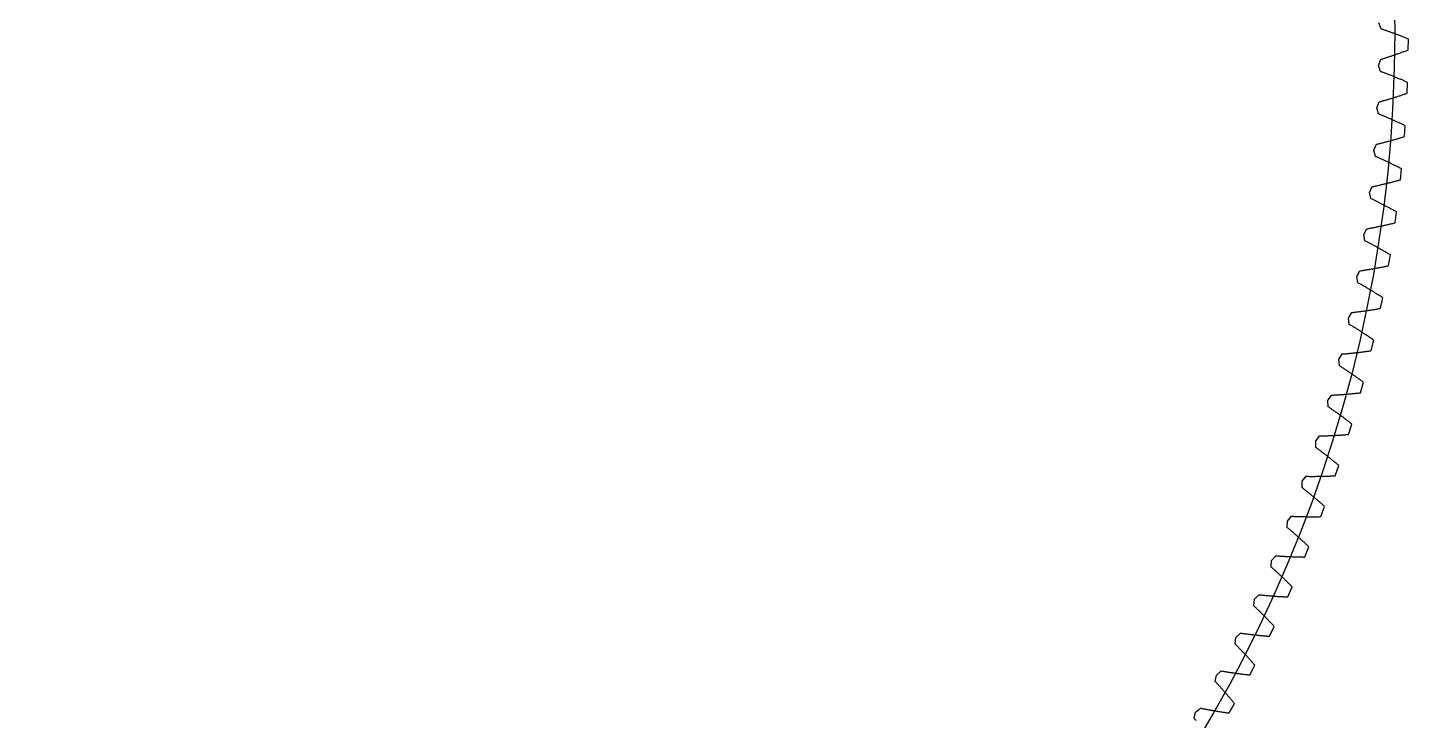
# Model space of a CAD drawing. Extents: x -119 to 119, y 119 to 356.
# Drawn here: x 0 to 118.8, y 178.5 to 238 of the extents above; entities that cross this region are included whole.
import ezdxf

# ---------------------------------------------------------------- set-up
doc = ezdxf.new("R2010")
doc.units = 0
doc.layers.get('0').update_dxf_attribs({"linetype": 'CONTINUOUS'})

msp = doc.modelspace()

# ---------------------------------------------------------------- linework, layer by layer
msp.add_lwpolyline([(100.521629, 178.421312), (100.479042, 178.470588), (100.436567, 178.519526), (100.394262, 178.568124), (100.35207, 178.616412), (100.461149, 179.155175), (100.461149, 179.155175), (100.875733, 179.516137), (100.938556, 179.503296), (101.001745, 179.490483), (101.065274, 179.477726), (101.129169, 179.465026), (101.193402, 179.452383), (101.257975, 179.439768), (101.322914, 179.42718), (101.388192, 179.414678), (101.453837, 179.402204), (101.519849, 179.389814), (101.586199, 179.377453), (101.652888, 179.365148), (101.719944, 179.3529), (101.787367, 179.340708), (101.855101, 179.328572), (101.923229, 179.316521), (101.991696, 179.304498), (102.060502, 179.29256), (102.129675, 179.280679), (102.199186, 179.268854), (102.269064, 179.257085), (102.339281, 179.245401), (102.409865, 179.233774), (102.480787, 179.222231), (102.552077, 179.210744), (102.623705, 179.199342), (102.6957, 179.187997), (102.768033, 179.176736), (102.840734, 179.16556), (102.913773, 179.154441), (102.987179, 179.143406), (103.060923, 179.132456), (103.135035, 179.121562), (103.209485, 179.110781), (103.284274, 179.100057), (103.343823, 179.098363), (103.798596, 179.908708), (103.766056, 179.958605), (103.717965, 180.016856), (103.669959, 180.074796), (103.622066, 180.132369), (103.574286, 180.189632), (103.526646, 180.246528), (103.47912, 180.303085), (103.431679, 180.359304), (103.384378, 180.415184), (103.337219, 180.470725), (103.290144, 180.525928), (103.243211, 180.580792), (103.196418, 180.635317), (103.14971, 180.689532), (103.103172, 180.74338), (103.056718, 180.79689), (103.010434, 180.850088), (102.964234, 180.90292), (102.918204, 180.955442), (102.872286, 181.007625), (102.826481, 181.059469), (102.780846, 181.111003), (102.735324, 181.162198), (102.689942, 181.213054), (102.644702, 181.263572), (102.599575, 181.31378), (102.554617, 181.363648), (102.509772, 181.413178), (102.465068, 181.462398), (102.420533, 181.511279), (102.376111, 181.559849), (102.33183, 181.608081), (102.287719, 181.655974), (102.243749, 181.703557), (102.199892, 181.750829), (102.156204, 181.797762), (102.248349, 182.339686), (102.248349, 182.339686), (102.651391, 182.713461), (102.71458, 182.702595), (102.778137, 182.691814), (102.842032, 182.681062), (102.906266, 182.670365), (102.970866, 182.659726), (103.035834, 182.649142), (103.10114, 182.638615), (103.166785, 182.628173), (103.232768, 182.617787), (103.299147, 182.60743), (103.365836, 182.597185), (103.432892, 182.586969), (103.500287, 182.576837), (103.568048, 182.56679), (103.636149, 182.556771), (103.704616, 182.546865), (103.773422, 182.536987), (103.842566, 182.527222), (103.912077, 182.517514), (103.981956, 182.50789), (104.052144, 182.498323), (104.1227, 182.48884), (104.193622, 182.479442), (104.264883, 182.470129), (104.336483, 182.4609), (104.40845, 182.451756), (104.480755, 182.442668), (104.553399, 182.433694), (104.62641, 182.424776), (104.699788, 182.41597), (104.773476, 182.40725), (104.847531, 182.398614), (104.921953, 182.390062), (104.996714, 182.381624), (105.071813, 182.37327), (105.131362, 182.373355), (105.560481, 183.197585), (105.526388, 183.246409), (105.476463, 183.303164), (105.426679, 183.359552), (105.377008, 183.415601), (105.32745, 183.471312), (105.278033, 183.526684), (105.228757, 183.581746), (105.179594, 183.63644), (105.130544, 183.690796), (105.081663, 183.744842), (105.032895, 183.798549), (104.98424, 183.851889), (104.935754, 183.904918), (104.887381, 183.957637), (104.839149, 184.00999), (104.791058, 184.062031), (104.743109, 184.113734), (104.6953, 184.165099), (104.647633, 184.216153), (104.600079, 184.266868), (104.552694, 184.317245), (104.50545, 184.367311), (104.458347, 184.417039), (104.411385, 184.466456), (104.364564, 184.515534), (104.317913, 184.564274), (104.271374, 184.612732), (104.225005, 184.660822), (104.178806, 184.708602), (104.132719, 184.756072), (104.086829, 184.803203), (104.041053, 184.850024), (103.995446, 184.896534), (103.950008, 184.942706), (103.904711, 184.988567), (103.859556, 185.034118), (103.934599, 185.578665), (103.934599, 185.578665), (104.32573, 185.964915), (104.38923, 185.956053), (104.453069, 185.947248), (104.517275, 185.938527), (104.581847, 185.929834), (104.64673, 185.921227), (104.71198, 185.912704), (104.777596, 185.904237), (104.843552, 185.895855), (104.909846, 185.887529), (104.976478, 185.879288), (105.043478, 185.871132), (105.110816, 185.863032), (105.178493, 185.855017), (105.246537, 185.847087), (105.314919, 185.839241), (105.383669, 185.83148), (105.452757, 185.823775), (105.522183, 185.816184), (105.591949, 185.808676), (105.662081, 185.801226), (105.732552, 185.793888), (105.80339, 185.786635), (105.874538, 185.779466), (105.946053, 185.772383), (106.017935, 185.765412), (106.090127, 185.758526), (106.162687, 185.751724), (106.235585, 185.745035), (106.30885, 185.738431), (106.382453, 185.731912), (106.456395, 185.725506), (106.530676, 185.719212), (106.605324, 185.713003), (106.68031, 185.706907), (106.755636, 185.700924), (106.815156, 185.7029), (107.21817, 186.540196), (107.182553, 186.587948), (107.130878, 186.643095), (107.079344, 186.697874), (107.027924, 186.752343), (106.976672, 186.806473), (106.925533, 186.860293), (106.874536, 186.913746), (106.823679, 186.966888), (106.772964, 187.019692), (106.72239, 187.072157), (106.671957, 187.124284), (106.621665, 187.1761), (106.571542, 187.227577), (106.521532, 187.278744), (106.471692, 187.329572), (106.421992, 187.380062), (106.372434, 187.430241), (106.323017, 187.480081), (106.273769, 187.529583), (106.224663, 187.578802), (106.175725, 187.627655), (106.126929, 187.676226), (106.078274, 187.724457), (106.029788, 187.77235), (105.981444, 187.819933), (105.933268, 187.867205), (105.885262, 187.914139), (105.837397, 187.96079), (105.789702, 188.007075), (105.742176, 188.053077), (105.69479, 188.098769), (105.647603, 188.144122), (105.600556, 188.189164), (105.553679, 188.233897), (105.506943, 188.278318), (105.460405, 188.322402), (105.518317, 188.869038), (105.518317, 188.869038), (105.897087, 189.267394), (105.960841, 189.260536), (106.024962, 189.253735), (106.089394, 189.247018), (106.154192, 189.240386), (106.219329, 189.23381), (106.284804, 189.227347), (106.350647, 189.220941), (106.416828, 189.214619), (106.483348, 189.20841), (106.550234, 189.202258), (106.617431, 189.19619), (106.684995, 189.190235), (106.752926, 189.184336), (106.821168, 189.178551), (106.889776, 189.17285), (106.958723, 189.167234), (107.028008, 189.16173), (107.097632, 189.156312), (107.167624, 189.150978), (107.237953, 189.145757), (107.308622, 189.140648), (107.379629, 189.135597), (107.450975, 189.130686), (107.522687, 189.12586), (107.594739, 189.121119), (107.667129, 189.116518), (107.739857, 189.112003), (107.812953, 189.1076), (107.886359, 189.10331), (107.960132, 189.099105), (108.034243, 189.095041), (108.108694, 189.091062), (108.183482, 189.087224), (108.25861, 189.08347), (108.334104, 189.079858), (108.39354, 189.083668), (108.770053, 189.933213), (108.732969, 189.979808), (108.679573, 190.033317), (108.626346, 190.08646), (108.57326, 190.139292), (108.520315, 190.191785), (108.467511, 190.24394), (108.414848, 190.295784), (108.362355, 190.34729), (108.310003, 190.398485), (108.25782, 190.449341), (108.205778, 190.499859), (108.153877, 190.550066), (108.102146, 190.599935), (108.050556, 190.649493), (107.999135, 190.698741), (107.947883, 190.74765), (107.896773, 190.796249), (107.845832, 190.844509), (107.795032, 190.892458), (107.744401, 190.940097), (107.69394, 190.987398), (107.643648, 191.034388), (107.593525, 191.081067), (107.543544, 191.127436), (107.49376, 191.173467), (107.444117, 191.219215), (107.394643, 191.264625), (107.345339, 191.309724), (107.296232, 191.354512), (107.247267, 191.398991), (107.19847, 191.443158), (107.149872, 191.487016), (107.101442, 191.530563), (107.053182, 191.573771), (107.005092, 191.616697), (106.95717, 191.659341), (106.997895, 192.207501), (106.997895, 192.207501), (107.363966, 192.61757), (107.427917, 192.612716), (107.492179, 192.607918), (107.556808, 192.603233), (107.621776, 192.598633), (107.68711, 192.594117), (107.752755, 192.589714), (107.818767, 192.585396), (107.885089, 192.581163), (107.951778, 192.577014), (108.018834, 192.572979), (108.0862, 192.569028), (108.153906, 192.565189), (108.221978, 192.561436), (108.29036, 192.557795), (108.359109, 192.554239), (108.428197, 192.550824), (108.497624, 192.547466), (108.567418, 192.544248), (108.637522, 192.541116), (108.707964, 192.538124), (108.778774, 192.535217), (108.849894, 192.532395), (108.921381, 192.529855), (108.993206, 192.527315), (109.06537, 192.524775), (109.137873, 192.522517), (109.210715, 192.52026), (109.283895, 192.518284), (109.357414, 192.516308), (109.431272, 192.514333), (109.505468, 192.51264), (109.580003, 192.510946), (109.654876, 192.509535), (109.730117, 192.508124), (109.805668, 192.506995), (109.864962, 192.512696), (110.214579, 193.373643), (110.176056, 193.419053), (110.121023, 193.47084), (110.06613, 193.52229), (110.011408, 193.573428), (109.956854, 193.624228), (109.902442, 193.674718), (109.84817, 193.724869), (109.794096, 193.774709), (109.740164, 193.824211), (109.6864, 193.873402), (109.632778, 193.922283), (109.579354, 193.970825), (109.52607, 194.019057), (109.472956, 194.066978), (109.420011, 194.114561), (109.367235, 194.161833), (109.314629, 194.208795), (109.262192, 194.255446), (109.209925, 194.301787), (109.157826, 194.34779), (109.105898, 194.39351), (109.054166, 194.438891), (109.002576, 194.483962), (108.951183, 194.52875), (108.89996, 194.5732), (108.848906, 194.61734), (108.79805, 194.661197), (108.747362, 194.704716), (108.696845, 194.747952), (108.646524, 194.79085), (108.596374, 194.833466), (108.546392, 194.875771), (108.496608, 194.917766), (108.447022, 194.959478), (108.397604, 195.000852), (108.348385, 195.041972), (108.371866, 195.591148), (108.371866, 195.591148), (108.724869, 196.012506), (108.788934, 196.009655), (108.853337, 196.006833), (108.918079, 196.004293), (108.983159, 196.001753), (109.048578, 195.999213), (109.114364, 195.996955), (109.180461, 195.994697), (109.246896, 195.99244), (109.313698, 195.990464), (109.38081, 195.988488), (109.44829, 195.986795), (109.516079, 195.985102), (109.584236, 195.983408), (109.652703, 195.981997), (109.721537, 195.980586), (109.790682, 195.979175), (109.860193, 195.978046), (109.930015, 195.976917), (110.000203, 195.976071), (110.070731, 195.975224), (110.141568, 195.97466), (110.212773, 195.974095), (110.284288, 195.973531), (110.356142, 195.973248), (110.428363, 195.973079), (110.500894, 195.972994), (110.573764, 195.973079), (110.646972, 195.973248), (110.720519, 195.973531), (110.794405, 195.974095), (110.868629, 195.97466), (110.943192, 195.975506), (111.018066, 195.976353), (111.093306, 195.977482), (111.168857, 195.978611), (111.227926, 195.986174), (111.550365, 196.857676), (111.510431, 196.901872), (111.453789, 196.951882), (111.397316, 197.00161), (111.341013, 197.050999), (111.284879, 197.100049), (111.228886, 197.148789), (111.173091, 197.197218), (111.117465, 197.245337), (111.062008, 197.293145), (111.006721, 197.340615), (110.951603, 197.387774), (110.896682, 197.434623), (110.841903, 197.481162), (110.787321, 197.52739), (110.732909, 197.573279), (110.678666, 197.618886), (110.62462, 197.664183), (110.570744, 197.709141), (110.517037, 197.753817), (110.463528, 197.798182), (110.410188, 197.842209), (110.357045, 197.885953), (110.304072, 197.929387), (110.251296, 197.972539), (110.19869, 198.015352), (110.146282, 198.057883), (110.09407, 198.100103), (110.042029, 198.142013), (109.990184, 198.183641), (109.938538, 198.224958), (109.887089, 198.265965), (109.835809, 198.306662), (109.784727, 198.347104), (109.733842, 198.387208), (109.683155, 198.42703), (109.632665, 198.466569), (109.638874, 199.016225), (109.638874, 199.016225), (109.9785, 199.448448), (110.042621, 199.447602), (110.107081, 199.446755), (110.171851, 199.44619), (110.236988, 199.445626), (110.302463, 199.445344), (110.368278, 199.445062), (110.434402, 199.444892), (110.500894, 199.444836), (110.567696, 199.444892), (110.634865, 199.445062), (110.702344, 199.445344), (110.770162, 199.445908), (110.838347, 199.446473), (110.906842, 199.447037), (110.975648, 199.447884), (111.044821, 199.44873), (111.114332, 199.449859), (111.184154, 199.450988), (111.254342, 199.452117), (111.324842, 199.453528), (111.395679, 199.455222), (111.466856, 199.456915), (111.538343, 199.458608), (111.610196, 199.460584), (111.682361, 199.462559), (111.754864, 199.464817), (111.827705, 199.467075), (111.900885, 199.469615), (111.974376, 199.472155), (112.048205, 199.474977), (112.122373, 199.477884), (112.19688, 199.48096), (112.271697, 199.484149), (112.346853, 199.487508), (112.422347, 199.490979), (112.481162, 199.500405), (112.776028, 200.381588), (112.734739, 200.424514), (112.676545, 200.472746), (112.618548, 200.520639), (112.560721, 200.568221), (112.503063, 200.615522), (112.445602, 200.662484), (112.388311, 200.709135), (112.33119, 200.755476), (112.274265, 200.801506), (112.21751, 200.847226), (112.160953, 200.892636), (112.104565, 200.937735), (112.048346, 200.982524), (111.992354, 201.027002), (111.936502, 201.07117), (111.880876, 201.115055), (111.825419, 201.158602), (111.77016, 201.201867), (111.715098, 201.244821), (111.660206, 201.287493), (111.605512, 201.329826), (111.551014, 201.371877), (111.496715, 201.413646), (111.442613, 201.455105), (111.38868, 201.496253), (111.334973, 201.53709), (111.281436, 201.577646), (111.228124, 201.617919), (111.17501, 201.657881), (111.122065, 201.697562), (111.069346, 201.736932), (111.016824, 201.77602), (110.9645, 201.814825), (110.912402, 201.85332), (110.860473, 201.891533), (110.80877, 201.929436), (110.797707, 202.479035), (110.797707, 202.479035), (111.123589, 202.921729), (111.187682, 202.922858), (111.252141, 202.924269), (111.316911, 202.92568), (111.382048, 202.927091), (111.447495, 202.928784), (111.513253, 202.930478), (111.579378, 202.932453), (111.645841, 202.934429), (111.712615, 202.936687), (111.779727, 202.938944), (111.847178, 202.941484), (111.91494, 202.944024), (111.983068, 202.946564), (112.051507, 202.949387), (112.120285, 202.952322), (112.189373, 202.955398), (112.2588, 202.958615), (112.328565, 202.961974), (112.398669, 202.965473), (112.469083, 202.969086), (112.539865, 202.972868), (112.610928, 202.976762), (112.682359, 202.980826), (112.7541, 202.985031), (112.826151, 202.989378), (112.898569, 202.993865), (112.971298, 202.998493), (113.044337, 203.003291), (113.117715, 203.00823), (113.191431, 203.01331), (113.265458, 203.018559), (113.339824, 203.02395), (113.414528, 203.02951), (113.489542, 203.03521), (113.564868, 203.041081), (113.623372, 203.052341), (113.890439, 203.942357), (113.847795, 203.983957), (113.788134, 204.030326), (113.728641, 204.076385), (113.669346, 204.122133), (113.610249, 204.167571), (113.551321, 204.212726), (113.49259, 204.257543), (113.434058, 204.302078), (113.375694, 204.346302), (113.317556, 204.390216), (113.259588, 204.433819), (113.201817, 204.477112), (113.144215, 204.520123), (113.08684, 204.562823), (113.029661, 204.605213), (112.972652, 204.64732), (112.915869, 204.689117), (112.859284, 204.730632), (112.802896, 204.771837), (112.746677, 204.812759), (112.690684, 204.853371), (112.634889, 204.893672), (112.579319, 204.933719), (112.523919, 204.973428), (112.468745, 205.012883), (112.413768, 205.052027), (112.359017, 205.090889), (112.304435, 205.12944), (112.250079, 205.167738), (112.195949, 205.205725), (112.142016, 205.24343), (112.088281, 205.280824), (112.034772, 205.317965), (111.98146, 205.354823), (111.928374, 205.391371), (111.875514, 205.427665), (111.847207, 205.976615), (111.847207, 205.976615), (112.159006, 206.429328), (112.223042, 206.432517), (112.287417, 206.435819), (112.35213, 206.439262), (112.417154, 206.442846), (112.482517, 206.446572), (112.548218, 206.45041), (112.61423, 206.454389), (112.680581, 206.45851), (112.74727, 206.462771), (112.814269, 206.467146), (112.881608, 206.471689), (112.949284, 206.476346), (113.017272, 206.481172), (113.085598, 206.486139), (113.154234, 206.491219), (113.223209, 206.496468), (113.292495, 206.501859), (113.362119, 206.507419), (113.432082, 206.513091), (113.502355, 206.518933), (113.572967, 206.524916), (113.64389, 206.531069), (113.715151, 206.537362), (113.786722, 206.543825), (113.858604, 206.550429), (113.930825, 206.557174), (114.003384, 206.564117), (114.076254, 206.571201), (114.149434, 206.578426), (114.222953, 206.58582), (114.296783, 206.593412), (114.370951, 206.601116), (114.445429, 206.609019), (114.520218, 206.61709), (114.595346, 206.625303), (114.653455, 206.638398), (114.892413, 207.536373), (114.848499, 207.576589), (114.787398, 207.621068), (114.726494, 207.665235), (114.665816, 207.709121), (114.605308, 207.752668), (114.544997, 207.795932), (114.484884, 207.838915), (114.424968, 207.881559), (114.36525, 207.92392), (114.305757, 207.966), (114.246434, 208.007768), (114.187337, 208.049227), (114.128437, 208.090403), (114.069735, 208.131297), (114.011258, 208.171881), (113.952951, 208.212154), (113.894898, 208.252145), (113.837014, 208.291853), (113.779356, 208.33128), (113.721896, 208.370396), (113.664661, 208.40923), (113.607624, 208.447781), (113.550813, 208.48605), (113.494199, 208.524009), (113.437811, 208.561714), (113.381649, 208.599109), (113.325684, 208.636221), (113.269917, 208.673051), (113.214404, 208.709599), (113.159088, 208.745864), (113.103999, 208.781876), (113.049135, 208.817577), (112.994468, 208.852996), (112.940028, 208.888161), (112.885813, 208.923043), (112.831852, 208.957644), (112.786301, 209.505437), (112.786301, 209.505437), (113.083735, 209.967717), (113.14763, 209.97291), (113.211864, 209.978244), (113.276436, 209.983719), (113.341319, 209.989335), (113.406541, 209.995121), (113.472073, 210.001019), (113.537944, 210.007059), (113.604153, 210.013268), (113.670644, 210.019618), (113.737503, 210.026109), (113.804644, 210.032741), (113.872151, 210.039543), (113.939941, 210.046485), (114.008069, 210.053597), (114.076536, 210.06085), (114.145314, 210.068273), (114.214402, 210.075836), (114.2838, 210.083569), (114.353566, 210.091443), (114.423613, 210.099487), (114.494, 210.107699), (114.564696, 210.116053), (114.635703, 210.124576), (114.707049, 210.133297), (114.778705, 210.142159), (114.850672, 210.151162), (114.922977, 210.160362), (114.995565, 210.169732), (115.068491, 210.179271), (115.141756, 210.188979), (115.215303, 210.198857), (115.289189, 210.208904), (115.363385, 210.219149), (115.437892, 210.229563), (115.512709, 210.240146), (115.570367, 210.255019), (115.781018, 211.160078), (115.735862, 211.198912), (115.673406, 211.241442), (115.611148, 211.283691), (115.549087, 211.325629), (115.487252, 211.367257), (115.425615, 211.408603), (115.364175, 211.449666), (115.302961, 211.490419), (115.241945, 211.53089), (115.181154, 211.571078), (115.120561, 211.610956), (115.060194, 211.650552), (115.000024, 211.689837), (114.94008, 211.728868), (114.880334, 211.767589), (114.820813, 211.806028), (114.76149, 211.844184), (114.702421, 211.882059), (114.643549, 211.919622), (114.584903, 211.956932), (114.526455, 211.99396), (114.468233, 212.030677), (114.410264, 212.06714), (114.352493, 212.103321), (114.29492, 212.13922), (114.237601, 212.174836), (114.180507, 212.21017), (114.123639, 212.24525), (114.066969, 212.28002), (114.010553, 212.314536), (113.954362, 212.348798), (113.898398, 212.382749), (113.842659, 212.416446), (113.787146, 212.44989), (113.731858, 212.483023), (113.676825, 212.51593), (113.614087, 213.06203), (113.614087, 213.06203), (113.896846, 213.533397), (113.960571, 213.540622), (114.024608, 213.54796), (114.088954, 213.555467), (114.15364, 213.563115), (114.218664, 213.570933), (114.28397, 213.578892), (114.349615, 213.58702), (114.41557, 213.595289), (114.481864, 213.603727), (114.548468, 213.612307), (114.615383, 213.621056), (114.682609, 213.629974), (114.750173, 213.639061), (114.818047, 213.64829), (114.886232, 213.657688), (114.954756, 213.667255), (115.023561, 213.676992), (115.092706, 213.686898), (115.162161, 213.696973), (115.231926, 213.70719), (115.30203, 213.717604), (115.372416, 213.728187), (115.443141, 213.738968), (115.514176, 213.74989), (115.585522, 213.76101), (115.657178, 213.77227), (115.729145, 213.783757), (115.801422, 213.795384), (115.87401, 213.807209), (115.946908, 213.819204), (116.020116, 213.831396), (116.093635, 213.843757), (116.167493, 213.856316), (116.241632, 213.869072), (116.316083, 213.881998), (116.373261, 213.898706), (116.555379, 214.809917), (116.50901, 214.847311), (116.445256, 214.887866), (116.381699, 214.928111), (116.318369, 214.968074), (116.255236, 215.007754), (116.192328, 215.047153), (116.129647, 215.086269), (116.067163, 215.125074), (116.004904, 215.163598), (115.942872, 215.201839), (115.881065, 215.239798), (115.819484, 215.277474), (115.758101, 215.314869), (115.696972, 215.351981), (115.63604, 215.388839), (115.575334, 215.425387), (115.514854, 215.461652), (115.454599, 215.497636), (115.394599, 215.533365), (115.334796, 215.568812), (115.275219, 215.603977), (115.215896, 215.63886), (115.15677, 215.67346), (115.097899, 215.707807), (115.039253, 215.741871), (114.980833, 215.775681), (114.922667, 215.809209), (114.864698, 215.842483), (114.806984, 215.875475), (114.749524, 215.908184), (114.692261, 215.94064), (114.635252, 215.972842), (114.578497, 216.004789), (114.521968, 216.036454), (114.465664, 216.067838), (114.409615, 216.098995), (114.329774, 216.642837), (114.329774, 216.642837), (114.597575, 217.122897), (114.661047, 217.132098), (114.724801, 217.141439), (114.788894, 217.150978), (114.853325, 217.160658), (114.918038, 217.170508), (114.983091, 217.180499), (115.048425, 217.190687), (115.114098, 217.201016), (115.180082, 217.211543), (115.246376, 217.222211), (115.313008, 217.233077), (115.379923, 217.244083), (115.447149, 217.255288), (115.514713, 217.266633), (115.582587, 217.278176), (115.650744, 217.289888), (115.719239, 217.301798), (115.788017, 217.313849), (115.857133, 217.326097), (115.92656, 217.338543), (115.996268, 217.35113), (116.066316, 217.363915), (116.136646, 217.376897), (116.207286, 217.390049), (116.278265, 217.403398), (116.349526, 217.416944), (116.421098, 217.43066), (116.49298, 217.444546), (116.565144, 217.458657), (116.637647, 217.472937), (116.710432, 217.487415), (116.783527, 217.502091), (116.856933, 217.516964), (116.93065, 217.532035), (117.004677, 217.547275), (117.06129, 217.565788), (117.214678, 218.482249), (117.16718, 218.518176), (117.102156, 218.556699), (117.037386, 218.594968), (116.972814, 218.632927), (116.908495, 218.670604), (116.844374, 218.707998), (116.780479, 218.74511), (116.716838, 218.78194), (116.653395, 218.818488), (116.590205, 218.854782), (116.527213, 218.890765), (116.464475, 218.926495), (116.401963, 218.961942), (116.339676, 218.997107), (116.277616, 219.032018), (116.215809, 219.066646), (116.154228, 219.100993), (116.092873, 219.135085), (116.031744, 219.168895), (115.970868, 219.202452), (115.910247, 219.235726), (115.849823, 219.268717), (115.789654, 219.301455), (115.729738, 219.333939), (115.670048, 219.366169), (115.610612, 219.398116), (115.551402, 219.429782), (115.492417, 219.461221), (115.433715, 219.492378), (115.375238, 219.523282), (115.316988, 219.553931), (115.258991, 219.584326), (115.201248, 219.61444), (115.14376, 219.644327), (115.086497, 219.673932), (115.029488, 219.703311), (114.932601, 220.244388), (114.932601, 220.244388), (115.185218, 220.732604), (115.248351, 220.74378), (115.311795, 220.755154), (115.375549, 220.766696), (115.439642, 220.77838), (115.504016, 220.790262), (115.568702, 220.802313), (115.633726, 220.814533), (115.699032, 220.826923), (115.764649, 220.83951), (115.830576, 220.852266), (115.896813, 220.865192), (115.963361, 220.878315), (116.03022, 220.891608), (116.097389, 220.905098), (116.16484, 220.918758), (116.232601, 220.932615), (116.300702, 220.946641), (116.369084, 220.960865), (116.437749, 220.975287), (116.506752, 220.989878), (116.576038, 221.004666), (116.645634, 221.019652), (116.71554, 221.034836), (116.785729, 221.050217), (116.856256, 221.065767), (116.927066, 221.081544), (116.998157, 221.097489), (117.06956, 221.11366), (117.141272, 221.130001), (117.213267, 221.146568), (117.285572, 221.163332), (117.358188, 221.180293), (117.431086, 221.197452), (117.504295, 221.214837), (117.577785, 221.232391), (117.633778, 221.252655), (117.758323, 222.173518), (117.709724, 222.207921), (117.643515, 222.244384), (117.57756, 222.280593), (117.511858, 222.316492), (117.446354, 222.352136), (117.381105, 222.387499), (117.316081, 222.422579), (117.251311, 222.457405), (117.186766, 222.491949), (117.122448, 222.526211), (117.058355, 222.560219), (116.994517, 222.593972), (116.930932, 222.627416), (116.867573, 222.660633), (116.804468, 222.693569), (116.741589, 222.726222), (116.678964, 222.758621), (116.616565, 222.790766), (116.554419, 222.822657), (116.4925, 222.854266), (116.430862, 222.885621), (116.369451, 222.916722), (116.308265, 222.94754), (116.247362, 222.978133), (116.186684, 223.008444), (116.12626, 223.038529), (116.06609, 223.068332), (116.006174, 223.09788), (115.946484, 223.127203), (115.887077, 223.156244), (115.827895, 223.18503), (115.768995, 223.213591), (115.710321, 223.241898), (115.651929, 223.269951), (115.593763, 223.29775), (115.535851, 223.325323), (115.422031, 223.863098), (115.422031, 223.863098), (115.659154, 224.35899), (115.72192, 224.37217), (115.784997, 224.385519), (115.848356, 224.399038), (115.912025, 224.412754), (115.976005, 224.426639), (116.040295, 224.440722), (116.104868, 224.454974), (116.169779, 224.469424), (116.234972, 224.484043), (116.300448, 224.49886), (116.366262, 224.513874), (116.432358, 224.529086), (116.498765, 224.544467), (116.565454, 224.560045), (116.632482, 224.575822), (116.699764, 224.591795), (116.767384, 224.607967), (116.835287, 224.624336), (116.903472, 224.640902), (116.971967, 224.657666), (117.040773, 224.674628), (117.109861, 224.691787), (117.179259, 224.709143), (117.24894, 224.726726), (117.318903, 224.744478), (117.389176, 224.762455), (117.45976, 224.780658), (117.530626, 224.799059), (117.601774, 224.817658), (117.673233, 224.836454), (117.744974, 224.855476), (117.816997, 224.874723), (117.88933, 224.894168), (117.961946, 224.913811), (118.034844, 224.933708), (118.090188, 224.955721), (118.185748, 225.880027), (118.136077, 225.912878), (118.068796, 225.947252), (118.00174, 225.981345), (117.934909, 226.015183), (117.868333, 226.048739), (117.802011, 226.082042), (117.735914, 226.11509), (117.670072, 226.147856), (117.604455, 226.18034), (117.539093, 226.212569), (117.473984, 226.244545), (117.409129, 226.276267), (117.3445, 226.307735), (117.280154, 226.33892), (117.216033, 226.369852), (117.152166, 226.400529), (117.088525, 226.430953), (117.025166, 226.461122), (116.962033, 226.49101), (116.899182, 226.520671), (116.836557, 226.550079), (116.774214, 226.579232), (116.712097, 226.608132), (116.650262, 226.636778), (116.588653, 226.665169), (116.527326, 226.693335), (116.466253, 226.721247), (116.405434, 226.748904), (116.344869, 226.776308), (116.284558, 226.803486), (116.224502, 226.83041), (116.164727, 226.857108), (116.105206, 226.883553), (116.04594, 226.909743), (115.986955, 226.935707), (115.928225, 226.961446), (115.797528, 227.495382), (115.797528, 227.495382), (116.018987, 227.9985), (116.081302, 228.013627), (116.143899, 228.028952), (116.206834, 228.044446), (116.270024, 228.060165), (116.333552, 228.076054), (116.397363, 228.092141), (116.461455, 228.108425), (116.525858, 228.124907), (116.590572, 228.141558), (116.655568, 228.158435), (116.720874, 228.17551), (116.786462, 228.192782), (116.852333, 228.210251), (116.918514, 228.227918), (116.985006, 228.245783), (117.051751, 228.263873), (117.118836, 228.282161), (117.186174, 228.300647), (117.253822, 228.31933), (117.321753, 228.338239), (117.389995, 228.357345), (117.458518, 228.376678), (117.527324, 228.396207), (117.596412, 228.415963), (117.66581, 228.435916), (117.735491, 228.456095), (117.805454, 228.4765), (117.875699, 228.497102), (117.946226, 228.51793), (118.017064, 228.538984), (118.088156, 228.560235), (118.159558, 228.58174), (118.231243, 228.603443), (118.303209, 228.625372), (118.375458, 228.647526), (118.430068, 228.671261), (118.49656, 229.598107), (118.445873, 229.629406), (118.377518, 229.661664), (118.309418, 229.693639), (118.241572, 229.725333), (118.17398, 229.756801), (118.106642, 229.787986), (118.039529, 229.818946), (117.972699, 229.849624), (117.906094, 229.880047), (117.839772, 229.910217), (117.773676, 229.940132), (117.707862, 229.969794), (117.642273, 229.999201), (117.576967, 230.028355), (117.511915, 230.057254), (117.447116, 230.0859), (117.382572, 230.11432), (117.318282, 230.142457), (117.254246, 230.170369), (117.190492, 230.198055), (117.126992, 230.225459), (117.063746, 230.252637), (117.000754, 230.279589), (116.938044, 230.306287), (116.875588, 230.332732), (116.813386, 230.35895), (116.751467, 230.384914), (116.689801, 230.410653), (116.628418, 230.436138), (116.567289, 230.461425), (116.506413, 230.48643), (116.44582, 230.511237), (116.385509, 230.53579), (116.325452, 230.560118), (116.265678, 230.58422), (116.206157, 230.608096), (116.058781, 231.137658), (116.058781, 231.137658), (116.264295, 231.647492), (116.326102, 231.664566), (116.388219, 231.681838), (116.45059, 231.699336), (116.5133, 231.717003), (116.576263, 231.734896), (116.639538, 231.752958), (116.703122, 231.771246), (116.766961, 231.78976), (116.83111, 231.808443), (116.895541, 231.827352), (116.960283, 231.846459), (117.025279, 231.865791), (117.090585, 231.885321), (117.156202, 231.905048), (117.222072, 231.925001), (117.288225, 231.94518), (117.354689, 231.965556), (117.421434, 231.986159), (117.488462, 232.006958), (117.555772, 232.027984), (117.623364, 232.049235), (117.691239, 232.070712), (117.759395, 232.092387), (117.827834, 232.114316), (117.896584, 232.136442), (117.965587, 232.158794), (118.034872, 232.181372), (118.10444, 232.204175), (118.17429, 232.227205), (118.244422, 232.25046), (118.314809, 232.273969), (118.385505, 232.297676), (118.456456, 232.321636), (118.527717, 232.345823), (118.599204, 232.370235), (118.65308, 232.395663), (118.69039, 233.324146), (118.638772, 233.353836), (118.56943, 233.383921), (118.50037, 233.413723), (118.431564, 233.4433), (118.363012, 233.472623), (118.294714, 233.501692), (118.226671, 233.530507), (118.158909, 233.559068), (118.091402, 233.587375), (118.024148, 233.615456), (117.957148, 233.643283), (117.890431, 233.670856), (117.823968, 233.698203), (117.757758, 233.725268), (117.691831, 233.752136), (117.626158, 233.778721), (117.560739, 233.805109), (117.495602, 233.831215), (117.430748, 233.857123), (117.366147, 233.882748), (117.3018, 233.908177), (117.237736, 233.933351), (117.173954, 233.958299), (117.110425, 233.982994), (117.047151, 234.007491), (116.984187, 234.031734), (116.921478, 234.055751), (116.859022, 234.079542), (116.796848, 234.103079), (116.734957, 234.126419), (116.673348, 234.149533), (116.612021, 234.172393), (116.550948, 234.195056), (116.490157, 234.217492), (116.429649, 234.239703), (116.369394, 234.261688), (116.205452, 234.786368), (116.205452, 234.786368), (116.394879, 235.302383), (116.456121, 235.321404), (116.517646, 235.340624), (116.579452, 235.360069), (116.64157, 235.379683), (116.703941, 235.399552), (116.766622, 235.419618), (116.829586, 235.439881), (116.892832, 235.460371), (116.95636, 235.481086), (117.020171, 235.501998), (117.084263, 235.523137), (117.148638, 235.544473), (117.213295, 235.566063), (117.278235, 235.58785), (117.343456, 235.609864), (117.40896, 235.632103), (117.474746, 235.65454), (117.540814, 235.67723), (117.607136, 235.700147), (117.673769, 235.723261), (117.740656, 235.746629), (117.807825, 235.770222), (117.875276, 235.794042), (117.942981, 235.818087), (118.010996, 235.842358), (118.079266, 235.866884), (118.147818, 235.891634), (118.216624, 235.916611), (118.285712, 235.941814), (118.355082, 235.96727), (118.424706, 235.992952), (118.494612, 236.018888), (118.564801, 236.04505), (118.635244, 236.071466), (118.70594, 236.098108), (118.75897, 236.12523), (118.767126, 237.054418), (118.714576, 237.082471), (118.644331, 237.110355), (118.574368, 237.138012), (118.50466, 237.165388), (118.435233, 237.192538), (118.36606, 237.219462), (118.297142, 237.246104), (118.228505, 237.272548), (118.160151, 237.29871), (118.092051, 237.324674), (118.024204, 237.350356), (117.95664, 237.375841), (117.889359, 237.401072), (117.822331, 237.426077), (117.755585, 237.450828), (117.689122, 237.475353), (117.622913, 237.499652), (117.556986, 237.523726), (117.491341, 237.547573), (117.42595, 237.571167), (117.360869, 237.594535), (117.296043, 237.617706), (117.231499, 237.640622), (117.167208, 237.663341), (117.103229, 237.685806), (117.039503, 237.708073), (116.976088, 237.730086), (116.912926, 237.751902), (116.850047, 237.77352), (116.78745, 237.794885), (116.725136, 237.816051), (116.663103, 237.836992), (116.601353, 237.857707), (116.539885, 237.878225), (116.478727, 237.898517), (116.417824, 237.918611), (116.237484, 238.437872)])
at = {"color": 1}
msp.add_lwpolyline([(117.593536, 237.631111), (117.593536, 237.631111)], dxfattribs=at)
at = {"linetype": 'Continuous'}
msp.add_circle((0, 237.631111), 117.593536, dxfattribs=at)

doc.saveas('drawing.dxf')
